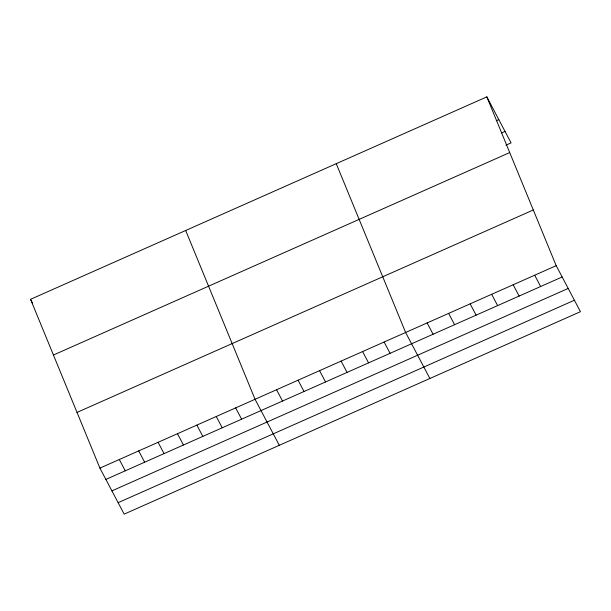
<?xml version="1.0" encoding="UTF-8"?>
<svg xmlns="http://www.w3.org/2000/svg" width="611" height="611" viewBox="0 0 611 611"><rect width="100%" height="100%" fill="white"/><g stroke="black" fill="none" stroke-linecap="round" stroke-linejoin="round"><path stroke-width="0.92" d="M486.83 96.866L556.193 265.67L580.45 311.686L124.17 514.134L99.914 468.118L30.55 299.314L486.83 96.866L511.086 142.882L505.923 145.174M496.247 120.772L498.82 119.626M501.608 132.954L505.045 131.426M53.44 355.022L509.719 152.574M77.024 412.417L533.304 209.97M99.914 468.118L556.193 265.67M105.871 479.421L562.151 276.974M111.912 490.877L568.192 288.43M118.137 502.677L574.409 300.23M534.678 275.217L540.636 286.513M513.171 284.757L519.129 296.06M491.656 294.303L497.621 305.607M470.149 303.85L476.106 315.146M448.642 313.39L454.599 324.693M427.127 322.936L433.084 334.24M429.877 378.492L405.62 332.483L336.256 163.679M384.113 342.023L390.07 353.326M362.598 351.569L368.555 362.865M341.091 361.109L347.048 372.412M319.576 370.656L325.533 381.959M298.069 380.202L304.026 391.498M276.562 389.742L282.519 401.045M279.311 445.297L255.047 399.288L185.683 230.484M235.655 407.888L241.612 419.192M216.263 416.496L222.221 427.799M196.872 425.103L202.829 436.399M177.48 433.703L183.437 445.007M158.089 442.311L164.046 453.606M138.697 450.91L144.654 462.214M119.305 459.518L125.263 470.814M30.55 299.314L32.681 303.354"/></g></svg>
